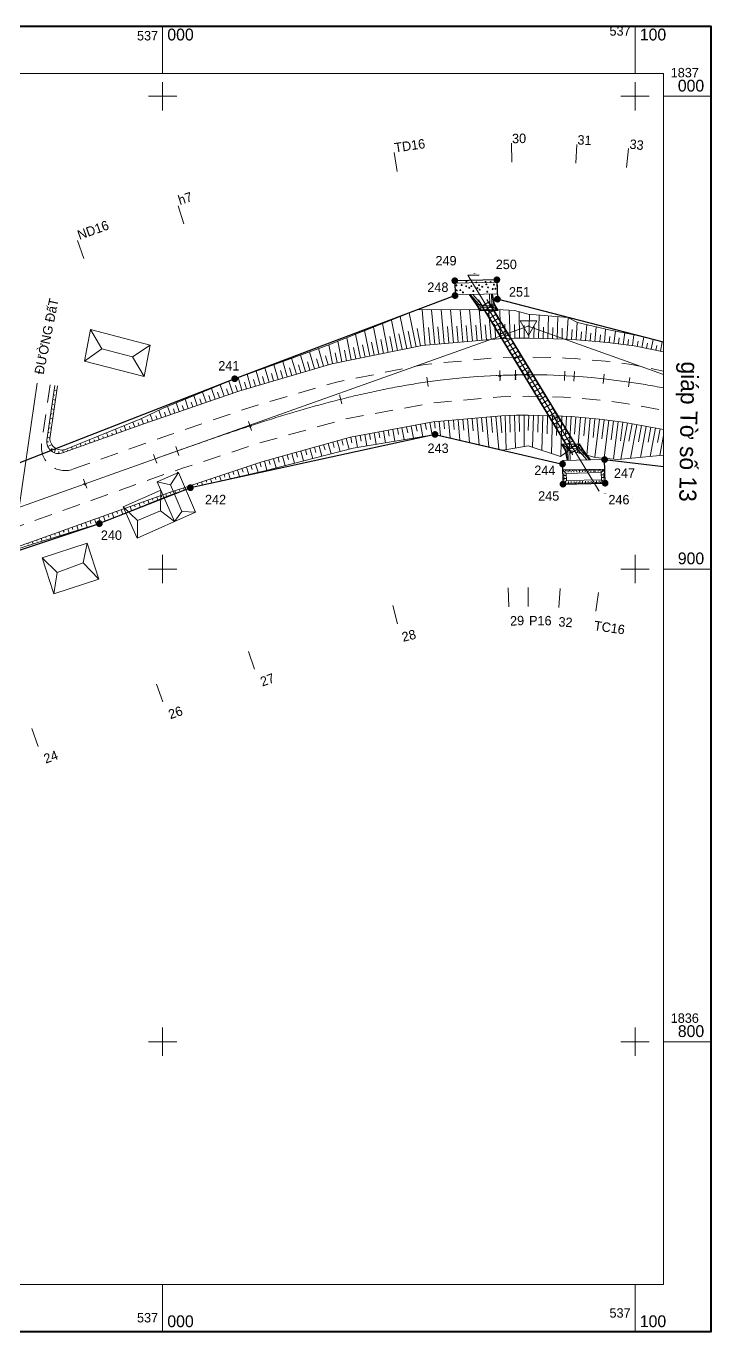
# Model space of a CAD drawing. Header units: metres. Extents: x 536719 to 537116, y 1836739 to 1837015.
# Drawn here: x 536971.1 to 537116, y 1836738.6 to 1837014.8 of the extents above; entities that cross this region are included whole.
import ezdxf
from ezdxf.enums import TextEntityAlignment as Align

# ---------------------------------------------------------------- set-up
doc = ezdxf.new("R2010")
doc.units = ezdxf.units.M
doc.header["$MEASUREMENT"] = 0
doc.linetypes.add('DGN Style 2', pattern=[6.2979, 3.77874, -2.51916])
doc.layers.get('0').update_dxf_attribs({"color": 1})
for name, color, linetype, lineweight in [('Level 19', 1, 'Continuous', 0), ('Level 2', 1, 'Continuous', 0), ('Level 3', 1, 'Continuous', 0), ('Level 4', 1, 'Continuous', 0), ('Level 42', 1, 'Continuous', 0), ('Level 44', 1, 'Continuous', 0), ('Level 5', 1, 'Continuous', 0), ('Level 62', 1, 'Continuous', 0), ('Level 63', 1, 'Continuous', 0), ('Level 8', 1, 'Continuous', 0), ('Level 9', 1, 'Continuous', 0)]:
    doc.layers.add(name, color=color, linetype=linetype, lineweight=lineweight)
doc.styles.add('Style-CHAR_FAST_FONT', font='CHAR_FAST_FONT.shx')
doc.styles.add('Style-ENGINEERING', font='ENGINEERING.shx')
doc.styles.add('Style-STANDARD', font='STANDARD.shx')

# ---------------------------------------------------------------- blocks, each defined once
blk = doc.blocks.new('DDCT_1')
at = {"color": 0, "linetype": 'Continuous', "lineweight": 0}
for p, q in [((6.2, 0), (-6.2, 0)), ((0, -6.2), (0, 6.2))]:
    blk.add_line(p, q, dxfattribs=at)
blk = doc.blocks.new('A$C2B2')
at = {"color": 0, "linetype": 'ByBlock', "lineweight": 0, "flags": 128}
blk.add_lwpolyline([(0, 0), (0, 0), (0, 0), (0, 0), (0, 0), (0, 0), (0, 0), (0, 0)], close=True, dxfattribs=at)
blk = doc.blocks.new('A$C7D1')
at = {"color": 7, "linetype": 'Continuous', "lineweight": 0, "xscale": 400.0000000000001, "yscale": 400.0000000000001, "rotation": 98.18340100000023}
blk.add_blockref('A$C2B2', (0, 0.12), dxfattribs=at)
blk = doc.blocks.new('A$C7BE')
at = {"color": 0, "linetype": 'Continuous', "lineweight": 0, "rotation": 243.7030290000004}
blk.add_blockref('A$C7D1', (0.17, -0.43), dxfattribs=at)
blk = doc.blocks.new('BLOCK_')
at = {"color": 0, "linetype": 'ByBlock', "lineweight": 0}
blk.add_point((0, 0), dxfattribs=at)
blk = doc.blocks.new('KH_DIN')
at = {"color": 0, "linetype": 'Continuous', "lineweight": 0, "flags": 128}
blk.add_lwpolyline([(1.08, -1.83), (1.09, 1.71), (-1.99, -0.04)], close=True, dxfattribs=at)
blk.add_lwpolyline([(-0.05, 0, 1), (0.05, 0, 1)], format="xyb", close=True, dxfattribs=at)
at = {"color": 0, "linetype": 'Continuous', "lineweight": 0}
blk.add_blockref('BLOCK_', (0, 0), dxfattribs=at)
at = {"color": 0, "linetype": 'Continuous', "lineweight": 0, "style": 'Style-STANDARD', "flags": 1}
blk.add_attdef('xdata0', text='', height=1, rotation=239.8552, dxfattribs=at).set_placement((0, 0), align=Align.TOP_LEFT)
blk.add_attdef('xdata0', text='', height=1, rotation=239.8552, dxfattribs=at).set_placement((0, 0), align=Align.TOP_LEFT)
blk = doc.blocks.new('A$C21B')
at = {"color": 252, "linetype": 'Continuous', "lineweight": 0}
for p, q in [((3, 15.59), (0, 10.39)), ((0, 10.39), (3, 5.19)), ((9, 15.59), (3, 15.59)), ((3, 5.19), (9, 5.19)), ((12, 20.78), (9, 15.59)), ((12, 10.39), (9, 15.59)), ((12, 10.39), (9, 5.19)), ((9, 5.19), (12, 0)), ((18, 20.78), (12, 20.78)), ((12, 10.39), (18, 10.39)), ((12, 0), (18, 0)), ((21, 15.59), (18, 20.78)), ((18, 10.39), (21, 15.59)), ((21, 5.19), (18, 10.39)), ((18, 0), (21, 5.19))]:
    blk.add_line(p, q, dxfattribs=at)
blk = doc.blocks.new('DWGLDR')
at = {"layer": 'Level 42', "color": 7, "linetype": 'Continuous', "lineweight": 0, "flags": 128}
blk.add_lwpolyline([(-2132.75, -989.9), (-2132.75, -1230.73)], dxfattribs=at)
at = {"layer": 'Level 42', "color": 7, "linetype": 'Continuous', "lineweight": 0, "extrusion": (0, 0, -1)}
blk.add_solid([(2132.75, -989.9), (2136.92, -1039.9), (2128.58, -1039.9)], dxfattribs=at)
blk = doc.blocks.new('A$C002')
at = {"color": 0, "linetype": 'Continuous', "lineweight": 0}
for p, q in [((-2132.75, -1230.73), (2496.39, 1441.91)), ((1829.83, 681.8), (1829.83, 1574.16)), ((1829.83, 1574.16), (2329.83, 1574.16)), ((2029.83, 1574.16), (2029.83, 681.8)), ((2104.83, 1499.16), (2029.83, 1574.16)), ((2029.83, 1462.12), (2055.78, 1462.12)), ((2029.83, 1432.12), (2081.73, 1432.12)), ((2029.83, 1402.12), (2055.78, 1402.12)), ((2030.63, 1551.85), (2082.53, 1551.85)), ((2030.63, 1521.85), (2056.58, 1521.85)), ((2030.63, 1491.85), (2082.53, 1491.85)), ((2104.83, 1499.16), (2104.83, 756.8)), ((2104.83, 1499.16), (2254.83, 1499.16)), ((2120.63, 1574.16), (2120.63, 1536.66)), ((2150.63, 1574.16), (2150.63, 1499.16)), ((2180.63, 1574.16), (2180.63, 1536.66)), ((2210.63, 1574.16), (2210.63, 1499.16)), ((2240.63, 1574.16), (2240.63, 1536.66)), ((2254.83, 1499.16), (2329.83, 1574.16)), ((2254.83, 1499.16), (2254.83, 756.8)), ((2329.83, 1448.23), (2277.94, 1448.23)), ((2329.83, 1393.25), (2277.94, 1393.25)), ((2330.63, 1551.85), (2278.74, 1551.85)), ((2330.63, 1491.85), (2278.74, 1491.85)), ((2329.83, 1478.23), (2303.88, 1478.23)), ((2329.83, 1418.23), (2303.88, 1418.23)), ((2330.63, 1521.85), (2304.69, 1521.85)), ((2329.83, 1574.16), (2329.83, 681.8)), ((2496.39, 1441.91), (2434.35, 1406.09)), ((1482.58, 1052.61), (1613.58, 1128.25)), ((1492.58, 1043.23), (1613.58, 1113.1)), ((1829.83, 1273.7), (1613.58, 1128.25)), ((1829.83, 1258.12), (1613.58, 1112.67)), ((1829.83, 1253.12), (1613.58, 1071.67)), ((1829.83, 1200.29), (1613.58, 1018.84)), ((1613.58, 1071.67), (1613.58, 1112.67)), ((2029.83, 1372.12), (2081.73, 1372.12)), ((2029.83, 1368.8), (2055.78, 1368.8)), ((2029.83, 1338.8), (2081.73, 1338.8)), ((2029.83, 1308.8), (2055.78, 1308.8)), ((2029.83, 1278.8), (2081.73, 1278.8)), ((2029.83, 1248.8), (2055.78, 1248.8)), ((2029.83, 1218.8), (2081.73, 1218.8)), ((2029.83, 1188.8), (2055.78, 1188.8)), ((2029.83, 1158.8), (2081.73, 1158.8)), ((2029.83, 1128.8), (2055.78, 1128.8)), ((2329.83, 1338.8), (2277.94, 1338.8)), ((2329.83, 1278.8), (2277.94, 1278.8)), ((2329.83, 1218.8), (2277.94, 1218.8)), ((2329.83, 1158.8), (2277.94, 1158.8)), ((2329.83, 1368.8), (2303.88, 1368.8)), ((2329.83, 1308.8), (2303.88, 1308.8)), ((2329.83, 1248.8), (2303.88, 1248.8)), ((2329.83, 1188.8), (2303.88, 1188.8)), ((2329.83, 1128.8), (2303.88, 1128.8)), ((1482.58, 669.83), (1482.58, 1052.61)), ((1492.58, 691.74), (1492.58, 1043.23)), ((1492.58, 1043.23), (1543.83, 1031.4)), ((1689.17, 1062.48), (1571.68, 994.64)), ((1583.83, 1054.49), (1613.58, 1071.67)), ((1583.83, 1001.66), (1613.58, 1018.84)), ((1613.58, 845.61), (1583.83, 828.43)), ((1716.2, 904.85), (1598.71, 837.02)), ((1613.58, 1018.84), (1613.58, 1071.67)), ((1829.83, 845.61), (1613.58, 845.61)), ((1613.58, 802.61), (1613.58, 845.61)), ((2029.83, 1098.8), (2081.73, 1098.8)), ((2029.83, 1068.8), (2055.78, 1068.8)), ((2029.83, 1038.8), (2081.73, 1038.8)), ((2029.83, 1008.8), (2055.78, 1008.8)), ((2029.83, 978.8), (2081.73, 978.8)), ((2029.83, 948.8), (2055.78, 948.8)), ((2029.83, 918.8), (2081.73, 918.8)), ((2029.83, 888.8), (2055.78, 888.8)), ((2029.83, 858.8), (2081.73, 858.8)), ((2029.83, 828.8), (2055.78, 828.8)), ((2329.83, 1098.8), (2277.94, 1098.8)), ((2329.83, 1038.8), (2277.94, 1038.8)), ((2329.83, 978.8), (2277.94, 978.8)), ((2329.83, 918.8), (2277.94, 918.8)), ((2329.83, 858.8), (2277.94, 858.8)), ((2329.83, 1068.8), (2303.88, 1068.8)), ((2329.83, 1008.8), (2303.88, 1008.8)), ((2329.83, 948.8), (2303.88, 948.8)), ((2329.83, 888.8), (2303.88, 888.8)), ((2329.83, 828.8), (2303.88, 828.8)), ((1482.58, 669.83), (1613.58, 745.47)), ((1543.83, 762.33), (1492.58, 691.74)), ((1492.58, 691.74), (1613.58, 761.61)), ((1583.83, 785.43), (1613.58, 802.61)), ((1613.58, 761.61), (1613.58, 802.61)), ((1829.83, 802.61), (1613.58, 802.61)), ((1613.58, 761.61), (1829.83, 797.61)), ((1613.58, 745.47), (1829.83, 781.47)), ((1829.83, 681.8), (2329.83, 681.8)), ((2029.83, 798.8), (2081.73, 798.8)), ((2029.83, 768.8), (2055.78, 768.8)), ((2104.83, 756.8), (2029.83, 681.8)), ((2029.83, 741.8), (2055.78, 741.8)), ((2029.83, 708.8), (2055.78, 708.8)), ((2104.83, 756.8), (2254.83, 756.8)), ((2119.83, 681.8), (2119.83, 719.3)), ((2149.83, 681.8), (2149.83, 756.8)), ((2179.83, 681.8), (2179.83, 719.3)), ((2209.83, 681.8), (2209.83, 756.8)), ((2239.83, 681.8), (2239.83, 719.3)), ((2254.83, 756.8), (2329.83, 681.8)), ((2329.83, 798.8), (2277.94, 798.8)), ((2329.83, 738.8), (2277.94, 738.8)), ((2329.83, 768.8), (2303.88, 768.8)), ((2329.83, 741.8), (2303.88, 741.8)), ((2329.83, 708.8), (2303.88, 708.8)), ((0, 392.93), (0, -679.48)), ((-1723.32, -619.02), (-2023.32, -619.02)), ((-2023.32, -619.02), (-2023.32, -1511.53)), ((-1973.32, -619.02), (-1973.32, -1511.53)), ((-1723.32, -619.02), (-1723.32, -1463.33)), ((-1723.32, -683.02), (-1723.32, -619.02)), ((-1507.32, -683.02), (-1723.32, -719.02)), ((-1507.32, -699.02), (-1723.32, -735.02)), ((-1723.32, -740.02), (-1723.32, -735.02)), ((-1723.32, -740.02), (-1507.32, -740.02)), ((-1723.32, -783.02), (-1507.32, -783.02)), ((-1609.94, -842.26), (-1492.44, -774.43)), ((-1376.33, -607.39), (-1507.57, -683.16)), ((-1386.31, -629.15), (-1507.32, -699.02)), ((-1507.32, -699.02), (-1507.32, -740.02)), ((-1477.57, -722.84), (-1507.32, -740.02)), ((-1507.32, -740.02), (-1507.32, -783.02)), ((-1507.32, -783.02), (-1477.57, -765.84)), ((-1477.57, -681.84), (-1477.57, -722.84)), ((-1437.57, -699.74), (-1386.31, -629.15)), ((-1386.31, -629.15), (-1386.31, -980.22)), ((-1376.33, -607.39), (-1376.33, -990.46)), ((-1723.32, -1137.5), (-1507.32, -956.25)), ((-1723.32, -1190.33), (-1507.32, -1009.08)), ((-1723.32, -1195.33), (-1507.32, -1050.08)), ((-1723.32, -1211.33), (-1507.32, -1066.08)), ((-1609.94, -1015.49), (-1492.44, -947.66)), ((-1477.57, -939.07), (-1507.32, -956.25)), ((-1507.32, -956.25), (-1507.32, -1009.08)), ((-1386.31, -980.22), (-1507.32, -1050.08)), ((-1376.33, -990.46), (-1507.32, -1066.08)), ((-1477.57, -991.91), (-1507.32, -1009.08)), ((-1507.32, -1009.08), (-1507.32, -1050.08)), ((-1477.57, -939.07), (-1470.57, -951.2)), ((-1477.57, -991.91), (-1477.57, -1032.91)), ((-1386.31, -980.22), (-1437.57, -968.81)), ((-2132.75, -1230.73), (-2075.8, -1197.84)), ((-1723.32, -1190.33), (-1723.32, -1195.33)), ((-1723.32, -1263.33), (-1723.32, -1511.53)), ((-1723.32, -1511.53), (-2023.32, -1511.53))]:
    blk.add_line(p, q, dxfattribs=at)
at = {"color": 0, "linetype": 'Continuous', "lineweight": 0, "flags": 128}
for points in [[(-1552.58, -809.15), (-1559.57, -797.04), (1589.3, 1020.96), (1596.29, 1008.85)], [(-1470.57, -951.2), (1678.3, 866.8), (1671.31, 878.92)], [(1321.43, 676.93), (1408.9, 727.43), (1333.88, 857.35), (1246.42, 806.85), (1321.43, 676.93)], [(1408.9, 727.43), (1496.37, 777.93), (1421.35, 907.85), (1333.88, 857.35), (1408.9, 727.43)], [(1496.37, 777.93), (1583.83, 828.43), (1508.82, 958.35), (1421.35, 907.85), (1496.37, 777.93)], [(1583.83, 828.43), (1671.3, 878.93), (1596.29, 1008.85), (1508.82, 958.35), (1583.83, 828.43)], [(1583.83, 785.43), (1543.83, 762.33), (1543.83, 1031.4), (1583.83, 1054.49), (1583.83, 785.43)], [(796.62, 373.93), (884.09, 424.43), (809.07, 554.35), (721.6, 503.85), (796.62, 373.93)], [(884.09, 424.43), (971.55, 474.93), (896.54, 604.85), (809.07, 554.35), (884.09, 424.43)], [(971.55, 474.93), (1059.02, 525.43), (984.01, 655.35), (896.54, 604.85), (971.55, 474.93)], [(1059.02, 525.43), (1146.49, 575.93), (1071.48, 705.85), (984.01, 655.35), (1059.02, 525.43)], [(1146.49, 575.93), (1233.96, 626.43), (1158.95, 756.35), (1071.48, 705.85), (1146.49, 575.93)], [(1233.96, 626.43), (1321.43, 676.93), (1246.42, 806.85), (1158.95, 756.35), (1233.96, 626.43)], [(359.27, 121.43), (446.74, 171.93), (371.73, 301.85), (284.26, 251.35), (359.27, 121.43)], [(446.74, 171.93), (534.21, 222.43), (459.2, 352.35), (371.73, 301.85), (446.74, 171.93)], [(534.21, 222.43), (621.68, 272.93), (546.67, 402.85), (459.2, 352.35), (534.21, 222.43)], [(621.68, 272.93), (709.15, 323.43), (634.14, 453.35), (546.67, 402.85), (621.68, 272.93)], [(709.15, 323.43), (796.62, 373.93), (721.6, 503.85), (634.14, 453.35), (709.15, 323.43)], [(-78.07, -131.07), (9.4, -80.57), (-65.61, 49.35), (-153.08, -1.15), (-78.07, -131.07)], [(9.4, -80.57), (96.87, -30.07), (21.86, 99.85), (-65.61, 49.35), (9.4, -80.57)], [(96.87, -30.07), (184.34, 20.43), (109.32, 150.35), (21.86, 99.85), (96.87, -30.07)], [(184.34, 20.43), (271.81, 70.93), (196.79, 200.85), (109.32, 150.35), (184.34, 20.43)], [(271.81, 70.93), (359.27, 121.43), (284.26, 251.35), (196.79, 200.85), (271.81, 70.93)], [(-602.88, -434.07), (-515.41, -383.57), (-590.42, -253.65), (-677.89, -304.15), (-602.88, -434.07)], [(-515.41, -383.57), (-427.94, -333.07), (-502.96, -203.15), (-590.42, -253.65), (-515.41, -383.57)], [(-427.94, -333.07), (-340.47, -282.57), (-415.49, -152.65), (-502.96, -203.15), (-427.94, -333.07)], [(-340.47, -282.57), (-253.01, -232.07), (-328.02, -102.15), (-415.49, -152.65), (-340.47, -282.57)], [(-253.01, -232.07), (-165.54, -181.57), (-240.55, -51.65), (-328.02, -102.15), (-253.01, -232.07)], [(-165.54, -181.57), (-78.07, -131.07), (-153.08, -1.15), (-240.55, -51.65), (-165.54, -181.57)], [(-1040.22, -686.57), (-952.75, -636.07), (-1027.77, -506.15), (-1115.24, -556.65), (-1040.22, -686.57)], [(-952.75, -636.07), (-865.29, -585.57), (-940.3, -455.65), (-1027.77, -506.15), (-952.75, -636.07)], [(-865.29, -585.57), (-777.82, -535.07), (-852.83, -405.15), (-940.3, -455.65), (-865.29, -585.57)], [(-777.82, -535.07), (-690.35, -484.57), (-765.36, -354.65), (-852.83, -405.15), (-777.82, -535.07)], [(-690.35, -484.57), (-602.88, -434.07), (-677.89, -304.15), (-765.36, -354.65), (-690.35, -484.57)], [(-1477.57, -939.07), (-1390.1, -888.57), (-1465.11, -758.65), (-1552.58, -809.15), (-1477.57, -939.07)], [(-1477.57, -722.84), (-1437.57, -699.74), (-1437.57, -968.81), (-1477.57, -991.91), (-1477.57, -722.84)], [(-1390.1, -888.57), (-1302.63, -838.07), (-1377.64, -708.15), (-1465.11, -758.65), (-1390.1, -888.57)], [(-1302.63, -838.07), (-1215.16, -787.57), (-1290.17, -657.65), (-1377.64, -708.15), (-1302.63, -838.07)], [(-1215.16, -787.57), (-1127.69, -737.07), (-1202.7, -607.15), (-1290.17, -657.65), (-1215.16, -787.57)], [(-1127.69, -737.07), (-1040.22, -686.57), (-1115.24, -556.65), (-1202.7, -607.15), (-1127.69, -737.07)]]:
    blk.add_lwpolyline(points, dxfattribs=at)
at = {"color": 0, "linetype": 'Continuous', "lineweight": 0}
for centre, radius in [((0, 0), 20.96), ((0, 0.33), 10.48), ((2.44, -269.98), 20.96), ((12.01, -599.83), 20.96)]:
    blk.add_circle(centre, radius, dxfattribs=at)
for name, p in [('A$C21B', (-1992.82, -762.3)), ('A$C21B', (-1934.62, -696.01)), ('A$C21B', (-1879.72, -819.75)), ('A$C21B', (-1844.54, -664.07)), ('A$C21B', (-1841.64, -720.95)), ('A$C21B', (-1787.54, -840.59)), ('DWGLDR', (0, 0)), ('DWGLDR', (0, 0)), ('A$C21B', (-1992.82, -871.28)), ('A$C21B', (-1992.82, -1064.85)), ('A$C21B', (-1945.57, -855.93)), ('A$C21B', (-1929.78, -1011.69)), ('A$C21B', (-1892.33, -943.81)), ('A$C21B', (-1871.87, -1046.67)), ('A$C21B', (-1835.81, -997.13)), ('A$C21B', (-2010.14, -1275.04)), ('A$C21B', (-1940.04, -1378.14)), ('A$C21B', (-1912.78, -1172.9)), ('A$C21B', (-1911.8, -1282.82)), ('A$C21B', (-1878.04, -1219.59)), ('A$C21B', (-1807.61, -1133.58)), ('A$C21B', (-1784.26, -1354.79)), ('A$C21B', (-2010.14, -1489.03)), ('A$C21B', (-1936.15, -1487.21)), ('A$C21B', (-1831.97, -1408.29)), ('A$C21B', (-1831.97, -1487.24))]:
    blk.add_blockref(name, p, dxfattribs=at)
at = {"color": 0, "linetype": 'Continuous', "lineweight": 0, "style": 'Style-ENGINEERING'}
for p in [(2554.72, 1568.6), (-2160.36, -1089.43)]:
    blk.add_text('i', height=64.8, dxfattribs=at).set_placement(p, align=Align.MIDDLE_RIGHT)
for s, p in [('30', (76.74, -289.99)), ('29', (87.95, -623.61))]:
    blk.add_text(s, height=40, dxfattribs=at).set_placement(p, align=Align.CENTER)
blk = doc.blocks.new('*U44')
at = {"layer": 'Level 44', "color": 7, "linetype": 'Continuous', "lineweight": 0}
blk.add_line((2.69, 1.19), (-2.78, -0.81), dxfattribs=at)
at = {"layer": 'Level 44', "color": 7, "linetype": 'Continuous', "lineweight": 0, "flags": 128}
blk.add_lwpolyline([(-3.53, -5.34), (5.99, -2.26), (3.52, 5.35), (-5.99, 2.28)], close=True, dxfattribs=at)
for points in [[(3.52, 5.35), (2.69, 1.19), (5.99, -2.26)], [(-5.99, 2.28), (-2.78, -0.81), (-3.53, -5.34)]]:
    blk.add_lwpolyline(points, dxfattribs=at)

msp = doc.modelspace()

# ---------------------------------------------------------------- hatches: boundary and pattern name
at = {"layer": 'Level 4', "linetype": 'Continuous', "lineweight": 0}
h = msp.add_hatch(color=7, dxfattribs=at)
edge = h.paths.add_edge_path()
edge.add_arc((537061.83, 1836960.98), 0.719, 360, 720)
h = msp.add_hatch(color=7, dxfattribs=at)
edge = h.paths.add_edge_path()
edge.add_arc((537070.75, 1836961.18), 0.719, 360, 720)
h = msp.add_hatch(color=7, dxfattribs=at)
edge = h.paths.add_edge_path()
edge.add_arc((537061.89, 1836957.84), 0.719, 360, 720)
h = msp.add_hatch(color=7, dxfattribs=at)
edge = h.paths.add_edge_path()
edge.add_arc((537070.85, 1836957.08), 0.719, 360, 720)
h = msp.add_hatch(color=7, dxfattribs=at)
edge = h.paths.add_edge_path()
edge.add_arc((537015.25, 1836940.25), 0.719, 360, 720)
h = msp.add_hatch(color=7, dxfattribs=at)
edge = h.paths.add_edge_path()
edge.add_arc((537057.65, 1836928.47), 0.719, 360, 720)
h = msp.add_hatch(color=7, dxfattribs=at)
edge = h.paths.add_edge_path()
edge.add_arc((537084.64, 1836922.21), 0.719, 360, 720)
h = msp.add_hatch(color=7, dxfattribs=at)
edge = h.paths.add_edge_path()
edge.add_arc((537093.54, 1836923.15), 0.719, 360, 720)
h = msp.add_hatch(color=7, dxfattribs=at)
edge = h.paths.add_edge_path()
edge.add_arc((537005.87, 1836917.2), 0.719, 360, 720)
h = msp.add_hatch(color=7, dxfattribs=at)
edge = h.paths.add_edge_path()
edge.add_arc((537084.73, 1836917.95), 0.719, 360, 720)
h = msp.add_hatch(color=7, dxfattribs=at)
edge = h.paths.add_edge_path()
edge.add_arc((537093.65, 1836918.15), 0.719, 360, 720)
h = msp.add_hatch(color=7, dxfattribs=at)
edge = h.paths.add_edge_path()
edge.add_arc((536986.61, 1836909.6), 0.719, 360, 720)

# ---------------------------------------------------------------- linework, layer by layer
at = {"layer": 'Level 19', "color": 7, "linetype": 'Continuous', "lineweight": 13}
for p, q in [((537106.04, 1836799.57), (537106.04, 1836817.76)), ((537106.04, 1836748.63), (537106.04, 1836799.57))]:
    msp.add_line(p, q, dxfattribs=at)
at = {"layer": 'Level 2', "color": 7, "linetype": 'Continuous', "lineweight": 0}
for p, q in [((537073.92, 1836986.06), (537073.85, 1836990.06)), ((537087.43, 1836985.82), (537087.64, 1836989.81)), ((537098.19, 1836984.96), (537098.62, 1836988.93)), ((537049.61, 1836984.12), (537049.04, 1836988.08)), ((537004.51, 1836973.04), (537003.26, 1836976.84)), ((536983.32, 1836965.71), (536981.98, 1836969.47)), ((537049.7, 1836946.2), (537048.41, 1836952.67)), ((537051.67, 1836946.59), (537050.3, 1836953.41)), ((537053.63, 1836946.99), (537052.19, 1836954.16)), ((537055.6, 1836947.31), (537054.92, 1836954.82)), ((537057.59, 1836947.49), (537056.92, 1836954.83)), ((537059.58, 1836947.67), (537058.93, 1836954.84)), ((537061.57, 1836947.85), (537060.94, 1836954.85)), ((537063.57, 1836948.03), (537062.95, 1836954.86)), ((537065.56, 1836948.21), (537064.95, 1836954.87)), ((537067.55, 1836948.39), (537066.96, 1836954.88)), ((537069.54, 1836948.57), (537068.97, 1836954.89)), ((537071.53, 1836948.73), (537071.36, 1836954.86)), ((537073.53, 1836948.78), (537073.37, 1836954.74)), ((537075.53, 1836948.82), (537075.49, 1836954.4)), ((537077.53, 1836948.83), (537077.67, 1836953.88)), ((537079.53, 1836948.78), (537079.66, 1836953.72)), ((537081.53, 1836948.72), (537081.66, 1836953.56)), ((537083.53, 1836948.67), (537083.66, 1836953.4)), ((537085.53, 1836948.62), (537085.8, 1836953.2)), ((537043.82, 1836945.02), (537042.74, 1836950.43)), ((537045.78, 1836945.42), (537044.63, 1836951.17)), ((537047.74, 1836945.81), (537046.52, 1836951.92)), ((537052.65, 1836946.79), (537051.95, 1836950.29)), ((537054.61, 1836947.18), (537053.87, 1836950.86)), ((537056.59, 1836947.4), (537056.26, 1836951.11)), ((537058.59, 1836947.58), (537058.26, 1836951.21)), ((537060.58, 1836947.76), (537060.26, 1836951.3)), ((537062.57, 1836947.94), (537062.26, 1836951.4)), ((537064.56, 1836948.12), (537064.26, 1836951.49)), ((537066.55, 1836948.3), (537066.26, 1836951.59)), ((537068.55, 1836948.48), (537068.25, 1836951.68)), ((537070.54, 1836948.67), (537070.25, 1836951.78)), ((537072.53, 1836948.76), (537072.45, 1836951.78)), ((537074.53, 1836948.81), (537074.45, 1836951.75)), ((537076.53, 1836948.83), (537076.51, 1836951.48)), ((537078.53, 1836948.8), (537078.6, 1836951.3)), ((537080.53, 1836948.75), (537080.6, 1836951.19)), ((537082.53, 1836948.7), (537082.6, 1836951.09)), ((537084.53, 1836948.64), (537084.59, 1836950.98)), ((537086.53, 1836948.56), (537086.65, 1836950.63)), ((537087.53, 1836948.5), (537087.75, 1836952.22)), ((537088.52, 1836948.41), (537088.68, 1836950.18)), ((537089.52, 1836948.33), (537089.81, 1836951.7)), ((537090.52, 1836948.24), (537090.66, 1836949.86)), ((537091.51, 1836948.15), (537091.78, 1836951.24)), ((537093.5, 1836947.98), (537093.75, 1836950.77)), ((537095.49, 1836947.76), (537095.82, 1836950.34)), ((537097.48, 1836947.51), (537097.79, 1836949.96)), ((537035.98, 1836943.45), (537035.18, 1836947.44)), ((537037.94, 1836943.85), (537037.07, 1836948.19)), ((537039.9, 1836944.24), (537038.96, 1836948.93)), ((537041.86, 1836944.63), (537040.85, 1836949.68)), ((537042.84, 1836944.83), (537042.32, 1836947.44)), ((537044.8, 1836945.22), (537044.24, 1836948.01)), ((537046.76, 1836945.61), (537046.17, 1836948.58)), ((537048.72, 1836946.01), (537048.09, 1836949.15)), ((537050.69, 1836946.4), (537050.02, 1836949.72)), ((537092.51, 1836948.07), (537092.64, 1836949.54)), ((537094.5, 1836947.88), (537094.67, 1836949.21)), ((537096.48, 1836947.63), (537096.64, 1836948.89)), ((537098.47, 1836947.38), (537098.62, 1836948.57)), ((537099.46, 1836947.26), (537099.75, 1836949.57)), ((537100.44, 1836947.09), (537100.67, 1836948.19)), ((537101.42, 1836946.89), (537101.86, 1836949.05)), ((537102.41, 1836946.69), (537102.62, 1836947.75)), ((537103.39, 1836946.49), (537103.8, 1836948.55)), ((537104.37, 1836946.3), (537104.57, 1836947.3)), ((537105.35, 1836946.1), (537105.74, 1836948.05)), ((537028.3, 1836941.22), (537027.31, 1836944.59)), ((537030.22, 1836941.78), (537029.19, 1836945.27)), ((537032.14, 1836942.34), (537031.08, 1836945.95)), ((537033.1, 1836942.62), (537032.56, 1836944.46)), ((537034.05, 1836942.91), (537032.96, 1836946.63)), ((537035.01, 1836943.19), (537034.46, 1836945.08)), ((537036.96, 1836943.65), (537036.54, 1836945.73)), ((537038.92, 1836944.04), (537038.47, 1836946.3)), ((537040.88, 1836944.44), (537040.39, 1836946.87)), ((537020.62, 1836938.96), (537019.77, 1836941.87)), ((537022.54, 1836939.53), (537021.65, 1836942.55)), ((537024.46, 1836940.09), (537023.54, 1836943.23)), ((537025.42, 1836940.37), (537024.95, 1836941.97)), ((537026.38, 1836940.65), (537025.42, 1836943.91)), ((537027.34, 1836940.93), (537026.85, 1836942.59)), ((537029.26, 1836941.5), (537028.75, 1836943.21)), ((537031.18, 1836942.06), (537030.66, 1836943.84)), ((537071.35, 1836941.97), (537071.42, 1836939.97)), ((537074.67, 1836942.06), (537074.7, 1836940.06)), ((537077.39, 1836942.08), (537077.38, 1836940.08)), ((537085.13, 1836941.88), (537085.03, 1836939.88)), ((537087.14, 1836941.76), (537087.01, 1836939.76)), ((537012.99, 1836936.57), (537012.16, 1836938.97)), ((537014.88, 1836937.22), (537014.02, 1836939.74)), ((537015.83, 1836937.54), (537015.39, 1836938.83)), ((537016.78, 1836937.84), (537016, 1836940.51)), ((537017.74, 1836938.12), (537017.34, 1836939.49)), ((537018.7, 1836938.4), (537017.88, 1836941.19)), ((537019.66, 1836938.68), (537019.24, 1836940.11)), ((537021.58, 1836939.24), (537021.15, 1836940.73)), ((537023.5, 1836939.81), (537023.05, 1836941.35)), ((537055.9, 1836940.57), (537056.19, 1836938.59)), ((537093.46, 1836941.21), (537093.25, 1836939.22)), ((537098.85, 1836940.53), (537098.57, 1836938.55)), ((536976.9, 1836936.82), (536977.17, 1836936.78)), ((536977.04, 1836937.81), (536977.59, 1836937.73)), ((537007.32, 1836934.62), (537006.61, 1836936.68)), ((537008.26, 1836934.94), (537007.9, 1836936)), ((537009.21, 1836935.27), (537008.46, 1836937.44)), ((537010.15, 1836935.59), (537009.77, 1836936.71)), ((537011.1, 1836935.92), (537010.31, 1836938.21)), ((537012.04, 1836936.24), (537011.64, 1836937.42)), ((537013.94, 1836936.89), (537013.51, 1836938.12)), ((537037.46, 1836936.88), (537037.95, 1836934.94)), ((536976.47, 1836933.85), (536977.01, 1836933.77)), ((536976.61, 1836934.84), (536976.88, 1836934.8)), ((536976.76, 1836935.83), (536977.3, 1836935.75)), ((536999.75, 1836932.01), (536999.2, 1836933.58)), ((537001.64, 1836932.67), (537001.05, 1836934.39)), ((537002.59, 1836932.99), (537002.28, 1836933.88)), ((537003.53, 1836933.32), (537002.9, 1836935.15)), ((537004.48, 1836933.64), (537004.15, 1836934.59)), ((537005.42, 1836933.97), (537004.76, 1836935.92)), ((537006.37, 1836934.29), (537006.03, 1836935.3)), ((536976.03, 1836930.88), (536976.3, 1836930.84)), ((536976.18, 1836931.87), (536976.72, 1836931.79)), ((536976.32, 1836932.86), (536976.59, 1836932.82)), ((536994.1, 1836930), (536993.71, 1836931.09)), ((536995.04, 1836930.34), (536994.84, 1836930.9)), ((536995.98, 1836930.67), (536995.56, 1836931.86)), ((536996.93, 1836931.01), (536996.7, 1836931.65)), ((536997.87, 1836931.34), (536997.38, 1836932.72)), ((536998.81, 1836931.68), (536998.55, 1836932.41)), ((537000.7, 1836932.34), (537000.41, 1836933.18)), ((537018.21, 1836931.22), (537018.83, 1836929.32)), ((537053.61, 1836930.44), (537053.85, 1836929.15)), ((537054.59, 1836930.62), (537055.07, 1836928.03)), ((537055.58, 1836930.8), (537055.82, 1836929.5)), ((537056.56, 1836930.99), (537057.05, 1836928.37)), ((537057.55, 1836931.14), (537057.67, 1836929.79)), ((537058.54, 1836931.23), (537058.82, 1836928.2)), ((537059.54, 1836931.32), (537059.69, 1836929.64)), ((537060.53, 1836931.41), (537060.87, 1836927.72)), ((537061.53, 1836931.5), (537061.71, 1836929.49)), ((537062.53, 1836931.59), (537062.92, 1836927.24)), ((537063.52, 1836931.68), (537063.73, 1836929.34)), ((537064.52, 1836931.77), (537064.97, 1836926.77)), ((537065.51, 1836931.86), (537065.76, 1836929.2)), ((537066.51, 1836931.95), (537067.02, 1836926.29)), ((537067.51, 1836932.05), (537067.78, 1836929.05)), ((537068.5, 1836932.14), (537069.07, 1836925.82)), ((537069.5, 1836932.23), (537069.8, 1836928.9)), ((537070.49, 1836932.32), (537071.13, 1836925.34)), ((537071.49, 1836932.41), (537071.82, 1836928.78)), ((537072.49, 1836932.45), (537072.69, 1836925.25)), ((537073.49, 1836932.48), (537073.59, 1836928.94)), ((537074.49, 1836932.5), (537074.68, 1836925.57)), ((537075.49, 1836932.52), (537075.52, 1836929.12)), ((537076.49, 1836932.53), (537076.54, 1836925.88)), ((537077.49, 1836932.53), (537077.4, 1836929.27)), ((537078.49, 1836932.51), (537078.31, 1836925.72)), ((537079.49, 1836932.48), (537079.39, 1836928.94)), ((537080.49, 1836932.45), (537080.29, 1836925.08)), ((537081.49, 1836932.43), (537081.38, 1836928.6)), ((537082.49, 1836932.4), (537082.27, 1836924.45)), ((537083.49, 1836932.37), (537083.38, 1836928.25)), ((537084.49, 1836932.35), (537084.26, 1836923.88)), ((537085.48, 1836932.29), (537085.25, 1836928.35)), ((537086.48, 1836932.23), (537086.06, 1836925.13)), ((537087.48, 1836932.15), (537087.16, 1836928.53)), ((537088.47, 1836932.06), (537087.83, 1836924.64)), ((537089.47, 1836931.97), (537089.14, 1836928.17)), ((537090.47, 1836931.89), (537089.79, 1836924.1)), ((537091.46, 1836931.8), (537091.12, 1836927.81)), ((537092.46, 1836931.71), (537091.44, 1836923.64)), ((537093.45, 1836931.59), (537092.94, 1836927.56)), ((537094.44, 1836931.46), (537093.43, 1836923.43)), ((537095.44, 1836931.34), (537094.93, 1836927.33)), ((537096.43, 1836931.21), (537095.42, 1836923.24)), ((537097.42, 1836931.09), (537096.92, 1836927.12)), ((537098.4, 1836930.91), (537096.96, 1836923.21)), ((537099.39, 1836930.72), (537098.69, 1836927.02)), ((537100.37, 1836930.54), (537099.03, 1836923.41)), ((536975.6, 1836927.91), (536976.15, 1836927.83)), ((536975.74, 1836928.9), (536976.02, 1836928.86)), ((536975.89, 1836929.89), (536976.43, 1836929.81)), ((536986.56, 1836927.32), (536986.29, 1836928.08)), ((536987.5, 1836927.66), (536987.36, 1836928.06)), ((536988.45, 1836927.99), (536988.15, 1836928.83)), ((536989.39, 1836928.33), (536989.23, 1836928.77)), ((536990.33, 1836928.66), (536990, 1836929.59)), ((536991.27, 1836929), (536991.1, 1836929.48)), ((536992.21, 1836929.33), (536991.86, 1836930.34)), ((536993.16, 1836929.67), (536992.97, 1836930.19)), ((537039.85, 1836927.88), (537040.06, 1836926.71)), ((537040.83, 1836928.06), (537041.27, 1836925.72)), ((537041.81, 1836928.24), (537042.03, 1836927.06)), ((537042.8, 1836928.43), (537043.24, 1836926.05)), ((537043.78, 1836928.61), (537044, 1836927.41)), ((537044.76, 1836928.79), (537045.21, 1836926.38)), ((537045.75, 1836928.98), (537045.97, 1836927.76)), ((537046.73, 1836929.16), (537047.18, 1836926.71)), ((537047.71, 1836929.34), (537047.94, 1836928.11)), ((537048.7, 1836929.52), (537049.16, 1836927.04)), ((537049.68, 1836929.71), (537049.91, 1836928.46)), ((537050.66, 1836929.89), (537051.13, 1836927.37)), ((537051.64, 1836930.07), (537051.88, 1836928.81)), ((537052.63, 1836930.25), (537053.1, 1836927.7)), ((537101.35, 1836930.36), (537100.71, 1836926.93)), ((537102.34, 1836930.17), (537101.11, 1836923.61)), ((537103.32, 1836929.99), (537102.73, 1836926.85)), ((537104.3, 1836929.8), (537103.18, 1836923.81)), ((537105.28, 1836929.62), (537104.75, 1836926.77)), ((537106.04, 1836928.22), (537105.25, 1836924.02)), ((536975.48, 1836926.92), (536975.87, 1836926.92)), ((536975.68, 1836925.95), (536976.54, 1836926.31)), ((536976.24, 1836925.13), (536976.59, 1836925.49)), ((536977.07, 1836924.59), (536977.42, 1836925.49)), ((536979.02, 1836924.64), (536978.83, 1836925.17)), ((536979.97, 1836924.98), (536979.88, 1836925.21)), ((536980.91, 1836925.31), (536980.73, 1836925.81)), ((536981.85, 1836925.65), (536981.75, 1836925.92)), ((536982.79, 1836925.98), (536982.58, 1836926.57)), ((536983.73, 1836926.32), (536983.62, 1836926.63)), ((536984.68, 1836926.65), (536984.44, 1836927.32)), ((536985.62, 1836926.99), (536985.49, 1836927.34)), ((537002.78, 1836925.92), (537003.45, 1836924.04)), ((537029.25, 1836924.93), (537029.82, 1836922.88)), ((537030.21, 1836925.2), (537030.5, 1836924.17)), ((537031.18, 1836925.47), (537031.76, 1836923.38)), ((537032.14, 1836925.74), (537032.43, 1836924.68)), ((537033.1, 1836926.01), (537033.7, 1836923.87)), ((537034.06, 1836926.28), (537034.37, 1836925.2)), ((537035.03, 1836926.54), (537035.64, 1836924.37)), ((537035.99, 1836926.81), (537036.3, 1836925.71)), ((537036.95, 1836927.08), (537037.57, 1836924.86)), ((537037.92, 1836927.35), (537038.23, 1836926.23)), ((537038.88, 1836927.62), (537039.51, 1836925.35)), ((536978.05, 1836924.42), (536978.04, 1836924.83)), ((536998.07, 1836924.25), (536998.74, 1836922.37)), ((537019.64, 1836922.18), (537020.2, 1836920.47)), ((537020.59, 1836922.5), (537020.88, 1836921.6)), ((537021.54, 1836922.78), (537022.07, 1836920.91)), ((537022.51, 1836923.05), (537022.77, 1836922.1)), ((537023.47, 1836923.32), (537024, 1836921.4)), ((537024.43, 1836923.59), (537024.7, 1836922.62)), ((537025.4, 1836923.86), (537025.94, 1836921.9)), ((537026.36, 1836924.13), (537026.64, 1836923.14)), ((537027.32, 1836924.4), (537027.88, 1836922.39)), ((537028.29, 1836924.66), (537028.57, 1836923.65)), ((537012.04, 1836919.69), (537012.37, 1836918.68)), ((537012.99, 1836920), (537013.17, 1836919.45)), ((537013.94, 1836920.31), (537014.32, 1836919.13)), ((537014.89, 1836920.62), (537015.09, 1836919.99)), ((537015.84, 1836920.94), (537016.28, 1836919.58)), ((537016.79, 1836921.25), (537017.02, 1836920.52)), ((537017.74, 1836921.56), (537018.24, 1836920.02)), ((537018.69, 1836921.87), (537018.95, 1836921.06)), ((536983.27, 1836918.99), (536983.94, 1836917.1)), ((537003.49, 1836916.85), (537003.57, 1836916.63)), ((537004.44, 1836917.18), (537004.59, 1836916.74)), ((537005.39, 1836917.5), (537005.46, 1836917.29)), ((537006.33, 1836917.81), (537006.49, 1836917.34)), ((537007.28, 1836918.13), (537007.38, 1836917.84)), ((537008.24, 1836918.44), (537008.45, 1836917.79)), ((537009.19, 1836918.75), (537009.31, 1836918.38)), ((537010.14, 1836919.06), (537010.41, 1836918.23)), ((537011.09, 1836919.37), (537011.24, 1836918.92)), ((536995, 1836913.87), (536995.27, 1836913.12)), ((536995.94, 1836914.21), (536996.07, 1836913.85)), ((536996.89, 1836914.54), (536997.13, 1836913.87)), ((536997.83, 1836914.88), (536997.94, 1836914.56)), ((536998.77, 1836915.21), (536998.98, 1836914.62)), ((536999.71, 1836915.55), (536999.81, 1836915.27)), ((537000.65, 1836915.88), (537000.84, 1836915.37)), ((537001.6, 1836916.21), (537001.68, 1836915.97)), ((537002.55, 1836916.53), (537002.71, 1836916.06)), ((537099.46, 1836915.18), (537099.46, 1836915.17)), ((536987.46, 1836911.19), (536987.85, 1836910.11)), ((536988.41, 1836911.53), (536988.59, 1836911)), ((536989.35, 1836911.86), (536989.7, 1836910.86)), ((536990.29, 1836912.2), (536990.46, 1836911.72)), ((536991.23, 1836912.53), (536991.56, 1836911.61)), ((536992.17, 1836912.87), (536992.33, 1836912.43)), ((536993.12, 1836913.2), (536993.42, 1836912.36)), ((536994.06, 1836913.54), (536994.2, 1836913.14)), ((536979.93, 1836908.51), (536980.23, 1836907.65)), ((536980.87, 1836908.85), (536981.03, 1836908.39)), ((536981.81, 1836909.18), (536982.15, 1836908.24)), ((536982.75, 1836909.52), (536982.93, 1836909.02)), ((536983.7, 1836909.85), (536984.06, 1836908.82)), ((536984.64, 1836910.19), (536984.83, 1836909.65)), ((536985.58, 1836910.52), (536985.98, 1836909.41)), ((536986.52, 1836910.86), (536986.72, 1836910.29)), ((536972.39, 1836905.83), (536972.58, 1836905.3)), ((536973.33, 1836906.16), (536973.43, 1836905.88)), ((536974.27, 1836906.5), (536974.49, 1836905.89)), ((536975.22, 1836906.83), (536975.33, 1836906.51)), ((536976.16, 1836907.17), (536976.4, 1836906.48)), ((536977.1, 1836907.5), (536977.23, 1836907.14)), ((536978.04, 1836907.84), (536978.32, 1836907.06)), ((536978.98, 1836908.17), (536979.13, 1836907.77)), ((536971.45, 1836905.49), (536971.53, 1836905.25)), ((537073.14, 1836896), (537073.3, 1836892.01)), ((537077.34, 1836896.08), (537077.34, 1836892.08)), ((537084.13, 1836895.86), (537083.87, 1836891.87)), ((537092.27, 1836895), (537091.7, 1836891.05)), ((537048.72, 1836892.27), (537049.7, 1836888.4)), ((537018.14, 1836882.56), (537019.48, 1836878.79)), ((536998.68, 1836875.65), (537000.02, 1836871.88)), ((536972.3, 1836866.26), (536973.64, 1836862.49))]:
    msp.add_line(p, q, dxfattribs=at)
at = {"layer": 'Level 2', "color": 7, "linetype": 'Continuous', "lineweight": 0, "flags": 128}
for points in [[(536979.59, 1836925.35), (536995.39, 1836931.78), (536999.95, 1836933.93), (537015.25, 1836940.25), (537034.83, 1836947.3), (537053.85, 1836954.81), (537070.84, 1836954.9), (537074.45, 1836954.68), (537077.4, 1836953.9), (537085.73, 1836953.23), (537087.83, 1836952.17), (537094.47, 1836950.6), (537100.15, 1836949.5), (537106.04, 1836947.97)], [(537106.04, 1836945.96), (537099.82, 1836947.21), (537094.19, 1836947.92), (537087.59, 1836948.5), (537085.49, 1836948.62), (537077.39, 1836948.83), (537074.55, 1836948.81), (537071.08, 1836948.71), (537054.94, 1836947.25), (537035.81, 1836943.42), (537016.11, 1836937.64), (537000.53, 1836932.29), (536995.81, 1836930.61), (536981.01, 1836925.35), (536978.82, 1836924.57)], [(536959.82, 1836901.36), (536972.26, 1836905.78), (536986.2, 1836910.74), (537001, 1836916.01), (537005.73, 1836917.61), (537021.02, 1836922.64), (537039.74, 1836927.86), (537057.27, 1836931.12), (537071.72, 1836932.43), (537074.83, 1836932.51), (537077.38, 1836932.53), (537084.63, 1836932.34), (537086.52, 1836932.23), (537092.43, 1836931.72), (537097.49, 1836931.08), (537106.04, 1836929.48)], [(536959.86, 1836901.25), (536972.44, 1836905.26), (536986.61, 1836909.6), (537001.18, 1836915.51), (537005.87, 1836917.2), (537021.63, 1836920.8), (537040.32, 1836925.56), (537057.65, 1836928.47), (537072, 1836925.14), (537074.95, 1836925.61), (537077.37, 1836926.03), (537084.19, 1836923.83), (537086.05, 1836925.13), (537091.56, 1836923.61), (537096.34, 1836923.15), (537106.04, 1836924.1)]]:
    msp.add_lwpolyline(points, dxfattribs=at)
for points in [[(536978.82, 1836924.57, -0.565154), (536975.51, 1836927.28), (536975.51, 1836927.28), (536977.19, 1836938.8)], [(536977.73, 1836938.72), (536976.17, 1836928.03), (536976.17, 1836928.03, 0.579917), (536979.59, 1836925.35)]]:
    msp.add_lwpolyline(points, format="xyb", dxfattribs=at)
at = {"layer": 'Level 3', "color": 7, "linetype": 'Continuous', "lineweight": 0}
for p, q in [((536998.41, 1836923.31), (537077.4, 1836951.4)), ((537106.04, 1836941.15), (537077.4, 1836951.4)), ((536973.48, 1836939.34), (536969.64, 1836913.07)), ((536809.36, 1836856.07), (536998.41, 1836923.31))]:
    msp.add_line(p, q, dxfattribs=at)
at = {"layer": 'Level 3', "color": 7, "linetype": 'Continuous', "lineweight": 0, "flags": 128}
msp.add_lwpolyline([(536998.41, 1836923.31), (536998.89, 1836923.48), (536999.36, 1836923.65), (536999.83, 1836923.81), (537000.3, 1836923.98), (537000.77, 1836924.15), (537001.24, 1836924.32), (537001.71, 1836924.48), (537002.18, 1836924.65), (537002.65, 1836924.82), (537003.13, 1836924.99), (537003.6, 1836925.15), (537004.07, 1836925.32), (537004.54, 1836925.49), (537005.01, 1836925.65), (537005.48, 1836925.82), (537005.95, 1836925.98), (537006.43, 1836926.15), (537006.9, 1836926.32), (537007.37, 1836926.48), (537007.84, 1836926.65), (537008.31, 1836926.81), (537008.79, 1836926.97), (537009.26, 1836927.14), (537009.73, 1836927.3), (537010.2, 1836927.47), (537010.68, 1836927.63), (537011.15, 1836927.79), (537011.62, 1836927.96), (537012.09, 1836928.12), (537012.57, 1836928.28), (537013.04, 1836928.44), (537013.51, 1836928.6), (537013.99, 1836928.76), (537014.46, 1836928.92), (537014.94, 1836929.08), (537015.41, 1836929.24), (537015.88, 1836929.4), (537016.36, 1836929.56), (537016.83, 1836929.72), (537017.31, 1836929.87), (537017.78, 1836930.03), (537018.26, 1836930.19), (537018.73, 1836930.34), (537019.21, 1836930.5), (537019.68, 1836930.65), (537020.16, 1836930.81), (537020.63, 1836930.96), (537021.11, 1836931.11), (537021.59, 1836931.26), (537022.06, 1836931.42), (537022.54, 1836931.57), (537023.02, 1836931.72), (537023.49, 1836931.87), (537023.97, 1836932.02), (537024.45, 1836932.16), (537024.93, 1836932.31), (537025.4, 1836932.46), (537025.88, 1836932.6), (537026.36, 1836932.75), (537026.84, 1836932.89), (537027.32, 1836933.04), (537027.8, 1836933.18), (537028.28, 1836933.32), (537028.76, 1836933.46), (537029.24, 1836933.6), (537029.72, 1836933.74), (537030.2, 1836933.88), (537030.68, 1836934.02), (537031.16, 1836934.15), (537031.64, 1836934.29), (537032.12, 1836934.42), (537032.6, 1836934.56), (537033.09, 1836934.69), (537033.57, 1836934.82), (537034.05, 1836934.95), (537034.53, 1836935.08), (537035.02, 1836935.21), (537035.5, 1836935.34), (537035.98, 1836935.46), (537036.47, 1836935.59), (537036.95, 1836935.71), (537037.44, 1836935.84), (537037.92, 1836935.96), (537038.41, 1836936.08), (537038.89, 1836936.2), (537039.38, 1836936.32), (537039.86, 1836936.44), (537040.35, 1836936.55), (537040.84, 1836936.67), (537041.32, 1836936.78), (537041.81, 1836936.9), (537042.3, 1836937.01), (537042.79, 1836937.12), (537043.27, 1836937.23), (537043.76, 1836937.34), (537044.25, 1836937.44), (537044.74, 1836937.55), (537045.23, 1836937.65), (537045.72, 1836937.76), (537046.21, 1836937.86), (537046.7, 1836937.96), (537047.19, 1836938.06), (537047.68, 1836938.15), (537048.17, 1836938.25), (537048.66, 1836938.34), (537049.15, 1836938.44), (537049.64, 1836938.53), (537050.13, 1836938.62), (537050.63, 1836938.71), (537051.12, 1836938.79), (537051.61, 1836938.88), (537052.1, 1836938.96), (537052.6, 1836939.05), (537053.09, 1836939.13), (537053.58, 1836939.21), (537054.08, 1836939.29), (537054.57, 1836939.36), (537055.07, 1836939.44), (537055.56, 1836939.51), (537056.06, 1836939.58), (537056.06, 1836939.58, -0.071464), (537098.72, 1836939.54)], format="xyb", dxfattribs=at)
msp.add_lwpolyline([(537098.72, 1836939.54), (537099.21, 1836939.47), (537099.71, 1836939.39), (537100.2, 1836939.32), (537100.69, 1836939.24), (537101.19, 1836939.16), (537101.68, 1836939.08), (537102.17, 1836939), (537102.67, 1836938.92), (537103.16, 1836938.83), (537103.65, 1836938.74), (537104.14, 1836938.66), (537104.64, 1836938.57), (537105.13, 1836938.48), (537105.62, 1836938.38), (537106.04, 1836938.3)], dxfattribs=at)
at = {"layer": 'Level 44', "color": 7, "linetype": 'Continuous', "lineweight": 0}
for p, q in [((536984.72, 1836950.64), (536983.44, 1836943.99)), ((536984.72, 1836950.64), (536983.44, 1836943.99)), ((536984.72, 1836950.64), (536997.33, 1836947.35)), ((536984.72, 1836950.64), (536997.33, 1836947.35)), ((536997.33, 1836947.35), (536996.06, 1836940.7)), ((536997.33, 1836947.35), (536996.06, 1836940.7)), ((536987.13, 1836946.58), (536993.6, 1836944.88)), ((536983.44, 1836943.99), (536996.06, 1836940.7)), ((536983.44, 1836943.99), (536996.06, 1836940.7)), ((537003.33, 1836920.42), (536998.84, 1836918.41)), ((537001.68, 1836917.8), (537003.33, 1836920.42)), ((537003.33, 1836920.42), (537006.93, 1836912.01)), ((537003.33, 1836920.42), (537006.93, 1836912.01)), ((536999.61, 1836916.68), (536991.68, 1836913.17)), ((536998.84, 1836918.41), (537002.54, 1836910.06)), ((536998.84, 1836918.41), (537002.54, 1836910.06)), ((536998.84, 1836918.41), (537001.68, 1836917.8)), ((536999.61, 1836916.68), (536999.56, 1836912.33)), ((536999.61, 1836916.68), (536999.56, 1836912.33)), ((537001.68, 1836917.8), (537004.09, 1836912.2)), ((537001.68, 1836917.8), (537004.09, 1836912.2)), ((536991.68, 1836913.17), (536994.58, 1836906.53)), ((536991.68, 1836913.17), (536994.67, 1836910.29)), ((537006.93, 1836912.01), (536994.58, 1836906.53)), ((537006.93, 1836912.01), (536994.58, 1836906.53)), ((536994.67, 1836910.29), (536999.56, 1836912.33)), ((536994.67, 1836910.29), (536999.56, 1836912.33)), ((536999.56, 1836912.33), (537002.54, 1836910.06)), ((536999.56, 1836912.33), (537002.54, 1836910.06)), ((537004.09, 1836912.2), (537002.54, 1836910.06)), ((537004.09, 1836912.2), (537002.54, 1836910.06)), ((537004.09, 1836912.2), (537006.93, 1836912.01)), ((537004.09, 1836912.2), (537006.93, 1836912.01)), ((536994.67, 1836910.29), (536994.68, 1836906.53))]:
    msp.add_line(p, q, dxfattribs=at)
at = {"layer": 'Level 44', "color": 7, "linetype": 'Continuous', "lineweight": 0, "flags": 128}
for points in [[(536984.72, 1836950.64), (536987.13, 1836946.58), (536983.44, 1836943.99)], [(536997.33, 1836947.35), (536993.6, 1836944.88), (536996.06, 1836940.7)]]:
    msp.add_lwpolyline(points, dxfattribs=at)
at = {"layer": 'Level 44', "color": 7, "linetype": 'Continuous', "lineweight": 0}
msp.add_point((537003.16, 1836920.46), dxfattribs=at)
at = {"layer": 'Level 5', "color": 7, "linetype": 'Continuous', "lineweight": 30}
for p, q in [((537070.75, 1836961.18), (537061.83, 1836960.98)), ((537061.89, 1836957.84), (537015.25, 1836940.25)), ((537106.04, 1836947.97), (537070.85, 1836957.08)), ((537057.65, 1836928.47), (537084.64, 1836922.21)), ((537084.73, 1836917.95), (537093.65, 1836918.15)), ((536945.8, 1836896.01), (536986.61, 1836909.6))]:
    msp.add_line(p, q, dxfattribs=at)
at = {"layer": 'Level 5', "color": 1, "linetype": 'Continuous', "lineweight": 30}
for p, q in [((537061.83, 1836960.98), (537061.89, 1836957.84)), ((537070.75, 1836961.18), (537070.85, 1836957.08)), ((537015.25, 1836940.25), (536953.85, 1836916.24)), ((537057.65, 1836928.47), (537005.87, 1836917.2)), ((537084.64, 1836922.21), (537084.73, 1836917.95)), ((537093.65, 1836918.15), (537093.54, 1836923.15)), ((537093.54, 1836923.15), (537106.04, 1836921.68)), ((537005.87, 1836917.2), (536986.61, 1836909.6))]:
    msp.add_line(p, q, dxfattribs=at)
at = {"layer": 'Level 5', "color": 7, "linetype": 'Continuous', "lineweight": 30}
msp.add_point((537015.25, 1836940.25), dxfattribs=at)
at = {"layer": 'Level 62', "color": 7, "linetype": 'Continuous', "lineweight": 0, "flags": 128}
msp.add_lwpolyline([(536729.33, 1837004.81), (537106.04, 1837004.81), (537106.04, 1836748.63), (536729.33, 1836748.63)], close=True, dxfattribs=at)
at = {"layer": 'Level 63', "color": 7, "linetype": 'Continuous', "lineweight": 0}
for p, q in [((537000, 1837004.81), (537000, 1837014.81)), ((537100, 1837004.81), (537100, 1837014.81)), ((537000, 1836997), (537000, 1837003)), ((537100, 1836997), (537100, 1837003)), ((536997, 1837000), (537003, 1837000)), ((537097, 1837000), (537103, 1837000)), ((537106.04, 1837000), (537116.04, 1837000)), ((537000, 1836897), (537000, 1836903)), ((537100, 1836897), (537100, 1836903)), ((536997, 1836900), (537003, 1836900)), ((537097, 1836900), (537103, 1836900)), ((537106.04, 1836900), (537116.04, 1836900)), ((537000, 1836797), (537000, 1836803)), ((537100, 1836797), (537100, 1836803)), ((536997, 1836800), (537003, 1836800)), ((537097, 1836800), (537103, 1836800)), ((537106.04, 1836800), (537116.04, 1836800)), ((537000, 1836738.63), (537000, 1836748.63)), ((537100, 1836738.63), (537100, 1836748.63))]:
    msp.add_line(p, q, dxfattribs=at)
at = {"layer": 'Level 63', "color": 7, "linetype": 'Continuous', "lineweight": 40, "flags": 128}
msp.add_lwpolyline([(536719.33, 1836738.63), (536719.33, 1837014.81), (537116.04, 1837014.81), (537116.04, 1836738.63)], close=True, dxfattribs=at)
at = {"layer": 'Level 63', "color": 7, "linetype": 'Continuous', "lineweight": 13, "flags": 128}
msp.add_lwpolyline([(536729.33, 1836748.63), (536729.33, 1837004.81), (537106.04, 1837004.81), (537106.04, 1836748.63)], close=True, dxfattribs=at)
at = {"layer": 'Level 8', "color": 7, "linetype": 'DGN Style 2', "lineweight": 0, "flags": 128}
for points in [[(536981.01, 1836921.1), (536982.35, 1836921.58), (536997.15, 1836926.84), (537001.86, 1836928.52), (537017.35, 1836933.84), (537036.79, 1836939.54), (537055.51, 1836943.29), (537071.24, 1836944.72), (537074.62, 1836944.81), (537077.39, 1836944.83), (537085.28, 1836944.63), (537087.32, 1836944.5), (537093.76, 1836943.95), (537099.25, 1836943.25), (537106.04, 1836941.88)], [(536737.71, 1836820.91), (536739.62, 1836822.01), (536752.66, 1836829.02), (536764.28, 1836834.59), (536778.35, 1836840.57), (536793.66, 1836846.43), (536804.66, 1836850.41), (536810.6, 1836852.53), (536831.29, 1836859.89), (536850.13, 1836866.59), (536868.97, 1836873.29), (536887.82, 1836879.99), (536906.66, 1836886.69), (536925.5, 1836893.4), (536944.35, 1836900.1), (536958.48, 1836905.13), (536970.92, 1836909.55), (536984.86, 1836914.51), (536999.66, 1836919.77), (537004.39, 1836921.38), (537019.78, 1836926.44), (537038.76, 1836931.74), (537056.7, 1836935.08), (537071.56, 1836936.42), (537074.76, 1836936.51), (537077.38, 1836936.53), (537084.84, 1836936.34), (537086.78, 1836936.22), (537092.86, 1836935.69), (537098.06, 1836935.04), (537106.04, 1836933.54)]]:
    msp.add_lwpolyline(points, dxfattribs=at)
msp.add_lwpolyline([(536976.2, 1836938.94), (536974.39, 1836926.53), (536974.39, 1836926.53, 0.565154), (536981.01, 1836921.1)], format="xyb", dxfattribs=at)
at = {"layer": 'Level 9', "color": 7, "linetype": 'Continuous', "lineweight": 0, "flags": 128}
for points in [[(536979.59, 1836925.35), (536995.39, 1836931.78), (536999.95, 1836933.93), (537015.25, 1836940.25), (537034.83, 1836947.3), (537053.85, 1836954.81), (537070.84, 1836954.9), (537074.45, 1836954.68), (537077.4, 1836953.9), (537085.73, 1836953.23), (537087.83, 1836952.17), (537094.47, 1836950.6), (537100.15, 1836949.5), (537106.04, 1836947.97)], [(536959.86, 1836901.25), (536972.44, 1836905.26), (536986.61, 1836909.6), (537001.18, 1836915.51), (537005.87, 1836917.2), (537021.63, 1836920.8), (537040.32, 1836925.56), (537057.65, 1836928.47), (537072, 1836925.14), (537074.95, 1836925.61), (537077.37, 1836926.03), (537084.19, 1836923.83), (537086.05, 1836925.13), (537091.56, 1836923.61), (537096.34, 1836923.15), (537106.04, 1836924.1)]]:
    msp.add_lwpolyline(points, dxfattribs=at)
msp.add_lwpolyline([(536977.73, 1836938.72), (536976.17, 1836928.03), (536976.17, 1836928.03, 0.579917), (536979.59, 1836925.35)], format="xyb", dxfattribs=at)

# ---------------------------------------------------------------- block references
at = {"layer": 'Level 2', "color": 7, "linetype": 'Continuous', "lineweight": 0}
for name, p, xscale, yscale, rotation in [('A$C002', (537077.39, 1836941.09), 0.01, 0.01, 271.2824710000006), ('A$C7BE', (537072.78, 1836946.16), 2, 2, 348.9395930000008), ('A$C7BE', (537096.21, 1836924.78), 2, 2, 348.9395930000008)]:
    msp.add_blockref(name, p, dxfattribs=dict(at, xscale=xscale, yscale=yscale, rotation=rotation))
at = {"layer": 'Level 2', "color": 7, "linetype": 'Continuous', "lineweight": 0, "rotation": 89.9455320000002}
msp.add_blockref('KH_DIN', (537077.4, 1836951.4), dxfattribs=at)
at = {"layer": 'Level 2', "color": 7, "linetype": 'Continuous', "lineweight": 0, "xscale": 0.049998, "yscale": 0.049998}
for p in [(537018.5, 1836930.2), (536983.56, 1836918.02)]:
    msp.add_blockref('DDCT_1', p, dxfattribs=at)
at = {"layer": 'Level 44', "color": 7, "linetype": 'Continuous', "lineweight": 0}
msp.add_blockref('*U44', (536980.49, 1836900.1), dxfattribs=at)

# ---------------------------------------------------------------- texts
at = {"layer": 'Level 19', "color": 7, "linetype": 'Continuous', "lineweight": 0, "style": 'Style-ENGINEERING'}
msp.add_text('D', height=0.00276, dxfattribs=at).set_placement((537106.04, 1836748.63), align=Align.MIDDLE_CENTER)
at = {"layer": 'Level 2', "color": 7, "linetype": 'Continuous', "lineweight": 0, "char_height": 2, "attachment_point": 1, "style": 'Style-CHAR_FAST_FONT'}
for s, insert, rotation, line_spacing_factor in [('30\\P', (537073.94, 1836992.06), 0.9781, 0.828316), ('31\\P', (537087.86, 1836991.8), 357.0056, 0.828316), ('TD16\\P', (537048.92, 1836990.08), 8.2161, 0.828316), ('33\\P', (537098.95, 1836990.91), 353.8353, 0.828316), ('h7\\P', (537003.04, 1836978.87), 18.1426, 0.828316), ('ND16\\P', (536981.72, 1836971.5), 19.58, 0.828316), ('§¦êNG §ÊT\\P', (536972.83, 1836941.43), 78.6077, 0.825303), ('29\\P', (537073.5, 1836890.01), 2.2387, 0.828316), ('P16\\P', (537077.56, 1836890.08), 359.9468, 0.828316), ('32\\P', (537083.85, 1836889.86), 356.2417, 0.828316), ('TC16\\P', (537091.48, 1836889.06), 351.7726, 0.828316), ('28\\P', (537050.42, 1836886.52), 14.1637, 0.828316), ('27\\P', (537020.43, 1836877.01), 19.5081, 0.828316), ('26\\P', (537000.98, 1836870.09), 19.58, 0.828316), ('24\\P', (536974.6, 1836860.71), 19.58, 0.828316)]:
    msp.add_mtext(s, dxfattribs=dict(at, insert=insert, rotation=rotation, line_spacing_factor=line_spacing_factor))
at = {"layer": 'Level 4', "color": 1, "linetype": 'Continuous', "lineweight": 0, "style": 'Style-CHAR_FAST_FONT'}
for s, p in [('249', (537059.98, 1836965.22)), ('250', (537072.74, 1836964.44)), ('248', (537058.26, 1836959.61)), ('251', (537075.53, 1836958.62)), ('241', (537014.01, 1836942.99)), ('243', (537058.3, 1836925.54)), ('244', (537080.9, 1836920.88)), ('247', (537097.75, 1836920.28)), ('242', (537011.2, 1836914.69)), ('245', (537081.71, 1836915.45)), ('246', (537096.58, 1836914.67)), ('240', (536989.16, 1836907.15))]:
    msp.add_text(s, height=2, dxfattribs=at).set_placement(p, align=Align.MIDDLE_CENTER)
at = {"layer": 'Level 63', "color": 7, "linetype": 'Continuous', "lineweight": 0, "style": 'Style-CHAR_FAST_FONT'}
for p in [(536999.04, 1837011.81), (537099.04, 1837012.81), (536999.04, 1836740.63), (537099.04, 1836741.63)]:
    msp.add_text('537', height=2, dxfattribs=at).set_placement(p, align=Align.RIGHT)
for s, height, p in [('000', 2.5, (537001, 1837011.81)), ('100', 2.5, (537101, 1837011.81)), ('1837', 2, (537107.54, 1837004)), ('1837', 2, (537107.54, 1837004)), ('000', 2.5, (537109.04, 1837001)), ('900', 2.5, (537109.04, 1836901)), ('1836', 2, (537107.54, 1836804)), ('800', 2.5, (537109.04, 1836801)), ('000', 2.5, (537001, 1836739.63)), ('100', 2.5, (537101, 1836739.63))]:
    msp.add_text(s, height=height, dxfattribs=at).set_placement(p)
msp.add_text('gi%%184p T%%234 s%%232 13', height=3.6, rotation=269.1896, dxfattribs=at).set_placement((537113.15, 1836929.03), align=Align.TOP_CENTER)

doc.saveas('drawing.dxf')
